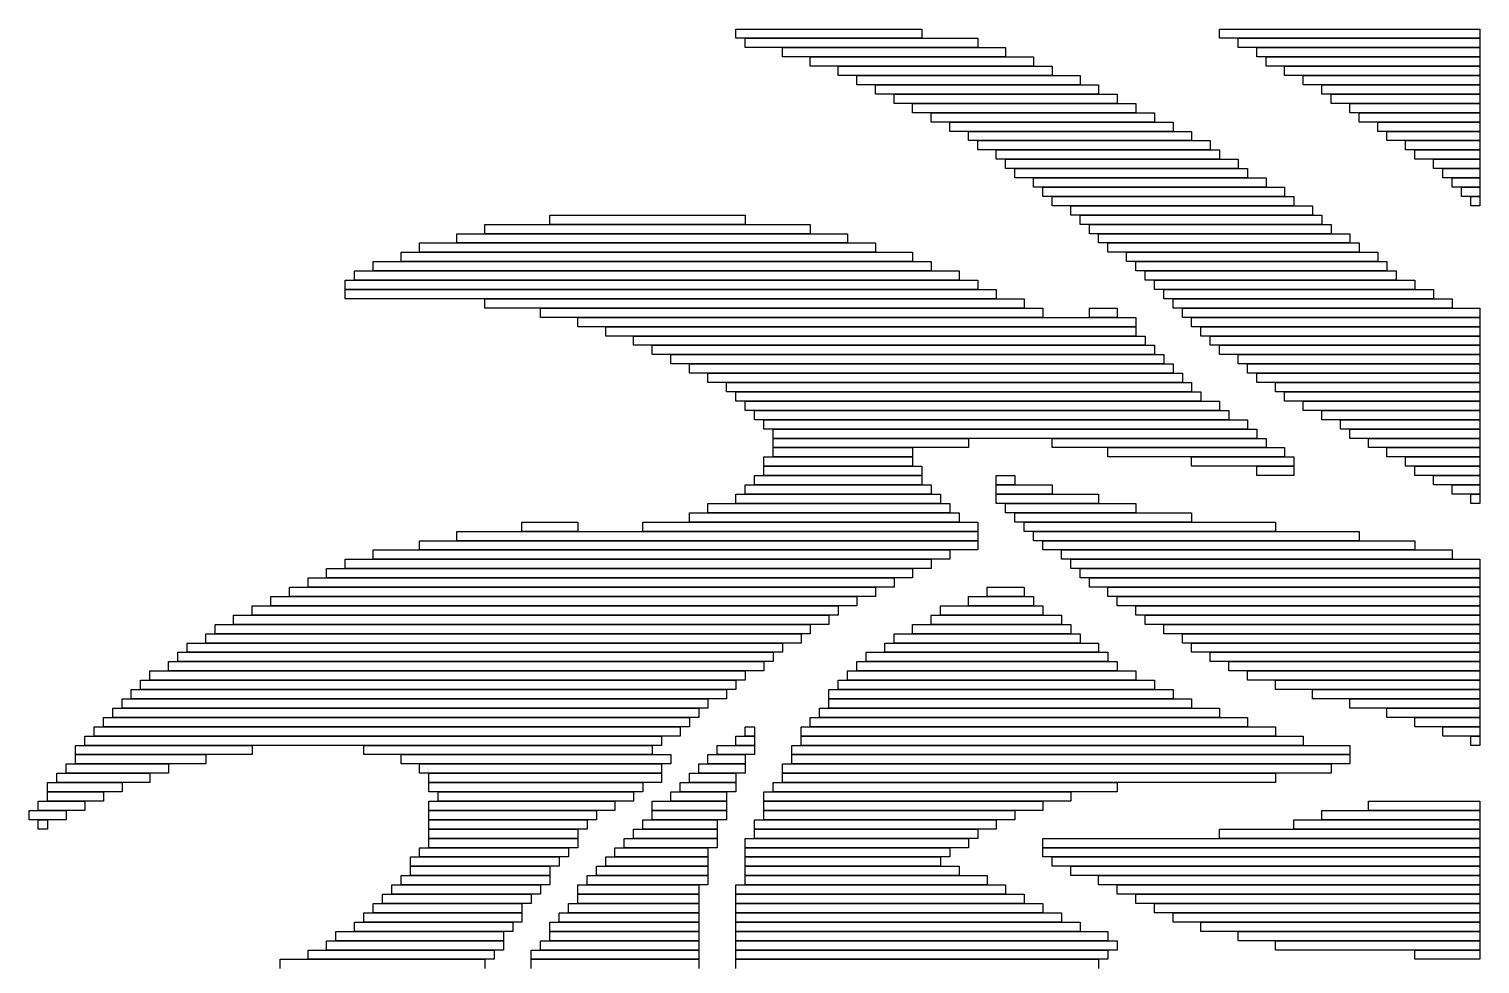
# Model space of a CAD drawing. Extents: x 438 to 605, y 344 to 680.
# Drawn here: x 449 to 605, y 579.5 to 680 of the extents above; entities that cross this region are included whole.
import ezdxf

# ---------------------------------------------------------------- set-up
doc = ezdxf.new("R2010")
doc.units = 0

msp = doc.modelspace()

# ---------------------------------------------------------------- linework, layer by layer
for p, q in [((525, 680), (545, 680)), ((525, 679), (525, 680)), ((545, 679), (525, 679)), ((526, 679), (551, 679)), ((526, 678), (526, 679)), ((545, 680), (545, 679)), ((551, 679), (551, 678)), ((577, 680), (605, 680)), ((577, 679), (577, 680)), ((605, 679), (577, 679)), ((579, 679), (605, 679)), ((579, 678), (579, 679)), ((605, 680), (605, 679)), ((605, 679), (605, 678)), ((551, 678), (526, 678)), ((530, 678), (554, 678)), ((530, 677), (530, 678)), ((554, 678), (554, 677)), ((605, 678), (579, 678)), ((581, 678), (605, 678)), ((581, 677), (581, 678)), ((605, 678), (605, 677)), ((554, 677), (530, 677)), ((533, 677), (557, 677)), ((533, 676), (533, 677)), ((557, 676), (533, 676)), ((536, 676), (559, 676)), ((536, 675), (536, 676)), ((557, 677), (557, 676)), ((559, 676), (559, 675)), ((605, 677), (581, 677)), ((582, 677), (605, 677)), ((582, 676), (582, 677)), ((605, 676), (582, 676)), ((584, 676), (605, 676)), ((584, 675), (584, 676)), ((605, 677), (605, 676)), ((605, 676), (605, 675)), ((559, 675), (536, 675)), ((538, 675), (562, 675)), ((538, 674), (538, 675)), ((562, 674), (538, 674)), ((540, 674), (564, 674)), ((540, 673), (540, 674)), ((562, 675), (562, 674)), ((564, 674), (564, 673)), ((605, 675), (584, 675)), ((586, 675), (605, 675)), ((586, 674), (586, 675)), ((605, 674), (586, 674)), ((588, 674), (605, 674)), ((588, 673), (588, 674)), ((605, 675), (605, 674)), ((605, 674), (605, 673)), ((564, 673), (540, 673)), ((542, 673), (566, 673)), ((542, 672), (542, 673)), ((566, 673), (566, 672)), ((605, 673), (588, 673)), ((589, 673), (605, 673)), ((589, 672), (589, 673)), ((605, 673), (605, 672)), ((566, 672), (542, 672)), ((544, 672), (568, 672)), ((544, 671), (544, 672)), ((568, 671), (544, 671)), ((546, 671), (570, 671)), ((546, 670), (546, 671)), ((568, 672), (568, 671)), ((570, 671), (570, 670)), ((605, 672), (589, 672)), ((591, 672), (605, 672)), ((591, 671), (591, 672)), ((605, 671), (591, 671)), ((592, 671), (605, 671)), ((592, 670), (592, 671)), ((605, 672), (605, 671)), ((605, 671), (605, 670)), ((570, 670), (546, 670)), ((548, 670), (572, 670)), ((548, 669), (548, 670)), ((572, 670), (572, 669)), ((605, 670), (592, 670)), ((594, 670), (605, 670)), ((594, 669), (594, 670)), ((605, 670), (605, 669)), ((572, 669), (548, 669)), ((550, 669), (574, 669)), ((550, 668), (550, 669)), ((574, 668), (550, 668)), ((551, 668), (576, 668)), ((551, 667), (551, 668)), ((574, 669), (574, 668)), ((576, 668), (576, 667)), ((605, 669), (594, 669)), ((595, 669), (605, 669)), ((595, 668), (595, 669)), ((605, 668), (595, 668)), ((597, 668), (605, 668)), ((597, 667), (597, 668)), ((605, 669), (605, 668)), ((605, 668), (605, 667)), ((576, 667), (551, 667)), ((553, 667), (577, 667)), ((553, 666), (553, 667)), ((577, 667), (577, 666)), ((605, 667), (597, 667)), ((598, 667), (605, 667)), ((598, 666), (598, 667)), ((605, 667), (605, 666)), ((577, 666), (553, 666)), ((554, 666), (579, 666)), ((554, 665), (554, 666)), ((579, 665), (554, 665)), ((555, 665), (580, 665)), ((555, 664), (555, 665)), ((579, 666), (579, 665)), ((580, 665), (580, 664)), ((605, 666), (598, 666)), ((600, 666), (605, 666)), ((600, 665), (600, 666)), ((605, 665), (600, 665)), ((601, 665), (605, 665)), ((601, 664), (601, 665)), ((605, 666), (605, 665)), ((605, 665), (605, 664)), ((580, 664), (555, 664)), ((557, 664), (582, 664)), ((557, 663), (557, 664)), ((582, 663), (557, 663)), ((558, 663), (584, 663)), ((558, 662), (558, 663)), ((582, 664), (582, 663)), ((584, 663), (584, 662)), ((605, 664), (601, 664)), ((602, 664), (605, 664)), ((602, 663), (602, 664)), ((605, 663), (602, 663)), ((603, 663), (605, 663)), ((603, 662), (603, 663)), ((605, 664), (605, 663)), ((605, 663), (605, 662)), ((584, 662), (558, 662)), ((559, 662), (585, 662)), ((559, 661), (559, 662)), ((585, 662), (585, 661)), ((605, 662), (603, 662)), ((604, 662), (605, 662)), ((604, 661), (604, 662)), ((605, 662), (605, 661)), ((505, 660), (526, 660)), ((505, 659), (505, 660)), ((526, 660), (526, 659)), ((585, 661), (559, 661)), ((561, 661), (587, 661)), ((561, 660), (561, 661)), ((587, 660), (561, 660)), ((562, 660), (588, 660)), ((562, 659), (562, 660)), ((587, 661), (587, 660)), ((588, 660), (588, 659)), ((605, 661), (604, 661)), ((498, 659), (533, 659)), ((498, 658), (498, 659)), ((526, 659), (505, 659)), ((533, 659), (533, 658)), ((588, 659), (562, 659)), ((563, 659), (589, 659)), ((563, 658), (563, 659)), ((589, 659), (589, 658)), ((491, 657), (540, 657)), ((491, 656), (491, 657)), ((495, 658), (537, 658)), ((495, 657), (495, 658)), ((537, 657), (495, 657)), ((533, 658), (498, 658)), ((537, 658), (537, 657)), ((540, 657), (540, 656)), ((589, 658), (563, 658)), ((564, 658), (591, 658)), ((564, 657), (564, 658)), ((591, 657), (564, 657)), ((565, 657), (592, 657)), ((565, 656), (565, 657)), ((591, 658), (591, 657)), ((592, 657), (592, 656)), ((489, 656), (544, 656)), ((489, 655), (489, 656)), ((540, 656), (491, 656)), ((544, 656), (544, 655)), ((592, 656), (565, 656)), ((567, 656), (594, 656)), ((567, 655), (567, 656)), ((594, 656), (594, 655)), ((484, 654), (549, 654)), ((484, 653), (484, 654)), ((486, 655), (546, 655)), ((486, 654), (486, 655)), ((546, 654), (486, 654)), ((544, 655), (489, 655)), ((546, 655), (546, 654)), ((549, 654), (549, 653)), ((594, 655), (567, 655)), ((568, 655), (595, 655)), ((568, 654), (568, 655)), ((595, 654), (568, 654)), ((569, 654), (596, 654)), ((569, 653), (569, 654)), ((595, 655), (595, 654)), ((596, 654), (596, 653)), ((483, 653), (551, 653)), ((483, 652), (483, 653)), ((549, 653), (484, 653)), ((551, 653), (551, 652)), ((596, 653), (569, 653)), ((570, 653), (598, 653)), ((570, 652), (570, 653)), ((598, 653), (598, 652)), ((551, 652), (483, 652)), ((483, 652), (553, 652)), ((483, 651), (483, 652)), ((553, 651), (483, 651)), ((498, 651), (556, 651)), ((498, 650), (498, 651)), ((553, 652), (553, 651)), ((556, 651), (556, 650)), ((598, 652), (570, 652)), ((571, 652), (600, 652)), ((571, 651), (571, 652)), ((600, 651), (571, 651)), ((572, 651), (602, 651)), ((572, 650), (572, 651)), ((600, 652), (600, 651)), ((602, 651), (602, 650)), ((556, 650), (498, 650)), ((504, 650), (558, 650)), ((504, 649), (504, 650)), ((558, 649), (504, 649)), ((508, 649), (568, 649)), ((508, 648), (508, 649)), ((558, 650), (558, 649)), ((563, 650), (566, 650)), ((563, 649), (563, 650)), ((566, 649), (563, 649)), ((566, 650), (566, 649)), ((568, 649), (568, 648)), ((602, 650), (572, 650)), ((573, 650), (605, 650)), ((573, 649), (573, 650)), ((605, 649), (573, 649)), ((574, 649), (605, 649)), ((574, 648), (574, 649)), ((605, 650), (605, 649)), ((605, 649), (605, 648)), ((568, 648), (508, 648)), ((511, 648), (568, 648)), ((511, 647), (511, 648)), ((568, 648), (568, 647)), ((605, 648), (574, 648)), ((575, 648), (605, 648)), ((575, 647), (575, 648)), ((605, 648), (605, 647)), ((568, 647), (511, 647)), ((514, 647), (569, 647)), ((514, 646), (514, 647)), ((569, 646), (514, 646)), ((516, 646), (570, 646)), ((516, 645), (516, 646)), ((569, 647), (569, 646)), ((570, 646), (570, 645)), ((605, 647), (575, 647)), ((576, 647), (605, 647)), ((576, 646), (576, 647)), ((605, 646), (576, 646)), ((577, 646), (605, 646)), ((577, 645), (577, 646)), ((605, 647), (605, 646)), ((605, 646), (605, 645)), ((570, 645), (516, 645)), ((518, 645), (571, 645)), ((518, 644), (518, 645)), ((571, 645), (571, 644)), ((605, 645), (577, 645)), ((579, 645), (605, 645)), ((579, 644), (579, 645)), ((605, 645), (605, 644)), ((571, 644), (518, 644)), ((520, 644), (572, 644)), ((520, 643), (520, 644)), ((572, 643), (520, 643)), ((522, 643), (573, 643)), ((522, 642), (522, 643)), ((572, 644), (572, 643)), ((573, 643), (573, 642)), ((605, 644), (579, 644)), ((580, 644), (605, 644)), ((580, 643), (580, 644)), ((605, 643), (580, 643)), ((581, 643), (605, 643)), ((581, 642), (581, 643)), ((605, 644), (605, 643)), ((605, 643), (605, 642)), ((573, 642), (522, 642)), ((524, 642), (574, 642)), ((524, 641), (524, 642)), ((574, 642), (574, 641)), ((605, 642), (581, 642)), ((583, 642), (605, 642)), ((583, 641), (583, 642)), ((605, 642), (605, 641)), ((574, 641), (524, 641)), ((525, 641), (575, 641)), ((525, 640), (525, 641)), ((575, 640), (525, 640)), ((526, 640), (577, 640)), ((526, 639), (526, 640)), ((575, 641), (575, 640)), ((577, 640), (577, 639)), ((605, 641), (583, 641)), ((584, 641), (605, 641)), ((584, 640), (584, 641)), ((605, 640), (584, 640)), ((586, 640), (605, 640)), ((586, 639), (586, 640)), ((605, 641), (605, 640)), ((605, 640), (605, 639)), ((577, 639), (526, 639)), ((527, 639), (578, 639)), ((527, 638), (527, 639)), ((578, 639), (578, 638)), ((605, 639), (586, 639)), ((588, 639), (605, 639)), ((588, 638), (588, 639)), ((605, 639), (605, 638)), ((578, 638), (527, 638)), ((528, 638), (580, 638)), ((528, 637), (528, 638)), ((580, 637), (528, 637)), ((529, 637), (581, 637)), ((529, 636), (529, 637)), ((580, 638), (580, 637)), ((581, 637), (581, 636)), ((605, 638), (588, 638)), ((590, 638), (605, 638)), ((590, 637), (590, 638)), ((605, 637), (590, 637)), ((591, 637), (605, 637)), ((591, 636), (591, 637)), ((605, 638), (605, 637)), ((605, 637), (605, 636)), ((581, 636), (529, 636)), ((529, 636), (550, 636)), ((529, 635), (529, 636)), ((550, 635), (529, 635)), ((529, 635), (544, 635)), ((529, 634), (529, 635)), ((544, 635), (544, 634)), ((550, 636), (550, 635)), ((559, 636), (582, 636)), ((559, 635), (559, 636)), ((582, 635), (559, 635)), ((565, 635), (584, 635)), ((565, 634), (565, 635)), ((582, 636), (582, 635)), ((584, 635), (584, 634)), ((605, 636), (591, 636)), ((593, 636), (605, 636)), ((593, 635), (593, 636)), ((605, 635), (593, 635)), ((595, 635), (605, 635)), ((595, 634), (595, 635)), ((605, 636), (605, 635)), ((605, 635), (605, 634)), ((528, 634), (544, 634)), ((528, 633), (528, 634)), ((544, 634), (529, 634)), ((544, 634), (544, 633)), ((584, 634), (565, 634)), ((574, 634), (585, 634)), ((574, 633), (574, 634)), ((585, 634), (585, 633)), ((605, 634), (595, 634)), ((597, 634), (605, 634)), ((597, 633), (597, 634)), ((605, 634), (605, 633)), ((527, 632), (545, 632)), ((527, 631), (527, 632)), ((544, 633), (528, 633)), ((528, 633), (545, 633)), ((528, 632), (528, 633)), ((545, 632), (528, 632)), ((545, 633), (545, 632)), ((545, 632), (545, 631)), ((553, 632), (555, 632)), ((553, 631), (553, 632)), ((555, 632), (555, 631)), ((585, 633), (574, 633)), ((581, 633), (585, 633)), ((581, 632), (581, 633)), ((585, 632), (581, 632)), ((585, 633), (585, 632)), ((605, 633), (597, 633)), ((598, 633), (605, 633)), ((598, 632), (598, 633)), ((605, 632), (598, 632)), ((600, 632), (605, 632)), ((600, 631), (600, 632)), ((605, 633), (605, 632)), ((605, 632), (605, 631)), ((526, 631), (546, 631)), ((526, 630), (526, 631)), ((545, 631), (527, 631)), ((546, 631), (546, 630)), ((555, 631), (553, 631)), ((553, 631), (559, 631)), ((553, 630), (553, 631)), ((559, 631), (559, 630)), ((605, 631), (600, 631)), ((602, 631), (605, 631)), ((602, 630), (602, 631)), ((605, 631), (605, 630)), ((522, 629), (548, 629)), ((522, 628), (522, 629)), ((525, 630), (547, 630)), ((525, 629), (525, 630)), ((547, 629), (525, 629)), ((546, 630), (526, 630)), ((547, 630), (547, 629)), ((548, 629), (548, 628)), ((559, 630), (553, 630)), ((553, 630), (564, 630)), ((553, 629), (553, 630)), ((564, 629), (553, 629)), ((554, 629), (568, 629)), ((554, 628), (554, 629)), ((564, 630), (564, 629)), ((568, 629), (568, 628)), ((605, 630), (602, 630)), ((604, 630), (605, 630)), ((604, 629), (604, 630)), ((605, 629), (604, 629)), ((605, 630), (605, 629)), ((520, 628), (549, 628)), ((520, 627), (520, 628)), ((548, 628), (522, 628)), ((549, 628), (549, 627)), ((568, 628), (554, 628)), ((555, 628), (574, 628)), ((555, 627), (555, 628)), ((574, 628), (574, 627)), ((495, 626), (551, 626)), ((495, 625), (495, 626)), ((502, 627), (508, 627)), ((502, 626), (502, 627)), ((508, 626), (502, 626)), ((508, 627), (508, 626)), ((515, 627), (551, 627)), ((515, 626), (515, 627)), ((551, 626), (515, 626)), ((549, 627), (520, 627)), ((551, 627), (551, 626)), ((551, 626), (551, 625)), ((574, 627), (555, 627)), ((556, 627), (583, 627)), ((556, 626), (556, 627)), ((583, 626), (556, 626)), ((557, 626), (592, 626)), ((557, 625), (557, 626)), ((583, 627), (583, 626)), ((592, 626), (592, 625)), ((486, 624), (548, 624)), ((486, 623), (486, 624)), ((491, 625), (551, 625)), ((491, 624), (491, 625)), ((551, 624), (491, 624)), ((551, 625), (495, 625)), ((548, 624), (548, 623)), ((551, 625), (551, 624)), ((592, 625), (557, 625)), ((558, 625), (598, 625)), ((558, 624), (558, 625)), ((598, 624), (558, 624)), ((560, 624), (602, 624)), ((560, 623), (560, 624)), ((598, 625), (598, 624)), ((602, 624), (602, 623)), ((483, 623), (546, 623)), ((483, 622), (483, 623)), ((548, 623), (486, 623)), ((546, 623), (546, 622)), ((602, 623), (560, 623)), ((561, 623), (605, 623)), ((561, 622), (561, 623)), ((605, 623), (605, 622)), ((479, 621), (542, 621)), ((479, 620), (479, 621)), ((481, 622), (544, 622)), ((481, 621), (481, 622)), ((544, 621), (481, 621)), ((546, 622), (483, 622)), ((542, 621), (542, 620)), ((544, 622), (544, 621)), ((605, 622), (561, 622)), ((562, 622), (605, 622)), ((562, 621), (562, 622)), ((605, 621), (562, 621)), ((563, 621), (605, 621)), ((563, 620), (563, 621)), ((605, 622), (605, 621)), ((605, 621), (605, 620)), ((477, 620), (540, 620)), ((477, 619), (477, 620)), ((542, 620), (479, 620)), ((540, 620), (540, 619)), ((552, 620), (556, 620)), ((552, 619), (552, 620)), ((556, 620), (556, 619)), ((605, 620), (563, 620)), ((565, 620), (605, 620)), ((565, 619), (565, 620)), ((605, 620), (605, 619)), ((473, 618), (536, 618)), ((473, 617), (473, 618)), ((475, 619), (538, 619)), ((475, 618), (475, 619)), ((538, 618), (475, 618)), ((540, 619), (477, 619)), ((536, 618), (536, 617)), ((538, 619), (538, 618)), ((547, 618), (558, 618)), ((547, 617), (547, 618)), ((550, 619), (557, 619)), ((550, 618), (550, 619)), ((557, 618), (550, 618)), ((556, 619), (552, 619)), ((557, 619), (557, 618)), ((558, 618), (558, 617)), ((605, 619), (565, 619)), ((566, 619), (605, 619)), ((566, 618), (566, 619)), ((605, 618), (566, 618)), ((568, 618), (605, 618)), ((568, 617), (568, 618)), ((605, 619), (605, 618)), ((605, 618), (605, 617)), ((471, 617), (535, 617)), ((471, 616), (471, 617)), ((536, 617), (473, 617)), ((535, 617), (535, 616)), ((546, 617), (560, 617)), ((546, 616), (546, 617)), ((558, 617), (547, 617)), ((560, 617), (560, 616)), ((605, 617), (568, 617)), ((569, 617), (605, 617)), ((569, 616), (569, 617)), ((605, 617), (605, 616)), ((468, 615), (532, 615)), ((468, 614), (468, 615)), ((469, 616), (533, 616)), ((469, 615), (469, 616)), ((533, 615), (469, 615)), ((535, 616), (471, 616)), ((532, 615), (532, 614)), ((533, 616), (533, 615)), ((542, 615), (562, 615)), ((542, 614), (542, 615)), ((544, 616), (561, 616)), ((544, 615), (544, 616)), ((561, 615), (544, 615)), ((560, 616), (546, 616)), ((561, 616), (561, 615)), ((562, 615), (562, 614)), ((605, 616), (569, 616)), ((571, 616), (605, 616)), ((571, 615), (571, 616)), ((605, 615), (571, 615)), ((573, 615), (605, 615)), ((573, 614), (573, 615)), ((605, 616), (605, 615)), ((605, 615), (605, 614)), ((466, 614), (530, 614)), ((466, 613), (466, 614)), ((532, 614), (468, 614)), ((530, 614), (530, 613)), ((541, 614), (564, 614)), ((541, 613), (541, 614)), ((562, 614), (542, 614)), ((564, 614), (564, 613)), ((605, 614), (573, 614)), ((574, 614), (605, 614)), ((574, 613), (574, 614)), ((605, 614), (605, 613)), ((464, 612), (528, 612)), ((464, 611), (464, 612)), ((465, 613), (529, 613)), ((465, 612), (465, 613)), ((529, 612), (465, 612)), ((530, 613), (466, 613)), ((528, 612), (528, 611)), ((529, 613), (529, 612)), ((538, 612), (566, 612)), ((538, 611), (538, 612)), ((539, 613), (565, 613)), ((539, 612), (539, 613)), ((565, 612), (539, 612)), ((564, 613), (541, 613)), ((565, 613), (565, 612)), ((566, 612), (566, 611)), ((605, 613), (574, 613)), ((576, 613), (605, 613)), ((576, 612), (576, 613)), ((605, 612), (576, 612)), ((578, 612), (605, 612)), ((578, 611), (578, 612)), ((605, 613), (605, 612)), ((605, 612), (605, 611)), ((461, 610), (525, 610)), ((461, 609), (461, 610)), ((462, 611), (526, 611)), ((462, 610), (462, 611)), ((526, 610), (462, 610)), ((528, 611), (464, 611)), ((525, 610), (525, 609)), ((526, 611), (526, 610)), ((536, 610), (570, 610)), ((536, 609), (536, 610)), ((537, 611), (568, 611)), ((537, 610), (537, 611)), ((568, 610), (537, 610)), ((566, 611), (538, 611)), ((568, 611), (568, 610)), ((570, 610), (570, 609)), ((605, 611), (578, 611)), ((580, 611), (605, 611)), ((580, 610), (580, 611)), ((605, 610), (580, 610)), ((583, 610), (605, 610)), ((583, 609), (583, 610)), ((605, 611), (605, 610)), ((605, 610), (605, 609)), ((460, 609), (524, 609)), ((460, 608), (460, 609)), ((525, 609), (461, 609)), ((524, 609), (524, 608)), ((535, 609), (572, 609)), ((535, 608), (535, 609)), ((570, 609), (536, 609)), ((572, 609), (572, 608)), ((605, 609), (583, 609)), ((587, 609), (605, 609)), ((587, 608), (587, 609)), ((605, 609), (605, 608)), ((458, 607), (521, 607)), ((458, 606), (458, 607)), ((459, 608), (522, 608)), ((459, 607), (459, 608)), ((522, 607), (459, 607)), ((524, 608), (460, 608)), ((521, 607), (521, 606)), ((522, 608), (522, 607)), ((534, 607), (577, 607)), ((534, 606), (534, 607)), ((572, 608), (535, 608)), ((535, 608), (574, 608)), ((535, 607), (535, 608)), ((574, 607), (535, 607)), ((574, 608), (574, 607)), ((577, 607), (577, 606)), ((605, 608), (587, 608)), ((591, 608), (605, 608)), ((591, 607), (591, 608)), ((605, 607), (591, 607)), ((595, 607), (605, 607)), ((595, 606), (595, 607)), ((605, 608), (605, 607)), ((605, 607), (605, 606)), ((457, 606), (520, 606)), ((457, 605), (457, 606)), ((521, 606), (458, 606)), ((520, 606), (520, 605)), ((533, 606), (580, 606)), ((533, 605), (533, 606)), ((577, 606), (534, 606)), ((580, 606), (580, 605)), ((605, 606), (595, 606)), ((598, 606), (605, 606)), ((598, 605), (598, 606)), ((605, 606), (605, 605)), ((455, 604), (517, 604)), ((455, 603), (455, 604)), ((456, 605), (519, 605)), ((456, 604), (456, 605)), ((519, 604), (456, 604)), ((520, 605), (457, 605)), ((517, 604), (517, 603)), ((519, 605), (519, 604)), ((525, 604), (527, 604)), ((525, 603), (525, 604)), ((526, 605), (527, 605)), ((526, 604), (526, 605)), ((527, 604), (526, 604)), ((527, 605), (527, 604)), ((527, 604), (527, 603)), ((532, 605), (583, 605)), ((532, 604), (532, 605)), ((583, 604), (532, 604)), ((532, 604), (586, 604)), ((532, 603), (532, 604)), ((580, 605), (533, 605)), ((583, 605), (583, 604)), ((586, 604), (586, 603)), ((605, 605), (598, 605)), ((601, 605), (605, 605)), ((601, 604), (601, 605)), ((605, 604), (601, 604)), ((604, 604), (605, 604)), ((604, 603), (604, 604)), ((605, 605), (605, 604)), ((605, 604), (605, 603)), ((454, 603), (473, 603)), ((454, 602), (454, 603)), ((517, 603), (455, 603)), ((473, 603), (473, 602)), ((485, 603), (516, 603)), ((485, 602), (485, 603)), ((516, 603), (516, 602)), ((523, 603), (527, 603)), ((523, 602), (523, 603)), ((527, 603), (525, 603)), ((527, 603), (527, 602)), ((531, 603), (591, 603)), ((531, 602), (531, 603)), ((586, 603), (532, 603)), ((591, 603), (591, 602)), ((605, 603), (604, 603)), ((453, 601), (464, 601)), ((453, 600), (453, 601)), ((473, 602), (454, 602)), ((454, 602), (468, 602)), ((454, 601), (454, 602)), ((468, 601), (454, 601)), ((464, 601), (464, 600)), ((468, 602), (468, 601)), ((516, 602), (485, 602)), ((489, 602), (518, 602)), ((489, 601), (489, 602)), ((518, 601), (489, 601)), ((491, 601), (517, 601)), ((491, 600), (491, 601)), ((517, 601), (517, 600)), ((518, 602), (518, 601)), ((521, 601), (526, 601)), ((521, 600), (521, 601)), ((522, 602), (526, 602)), ((522, 601), (522, 602)), ((526, 601), (522, 601)), ((527, 602), (523, 602)), ((526, 602), (526, 601)), ((526, 601), (526, 600)), ((530, 601), (589, 601)), ((530, 600), (530, 601)), ((591, 602), (531, 602)), ((531, 602), (591, 602)), ((531, 601), (531, 602)), ((591, 601), (531, 601)), ((589, 601), (589, 600)), ((591, 602), (591, 601)), ((452, 600), (462, 600)), ((452, 599), (452, 600)), ((464, 600), (453, 600)), ((462, 600), (462, 599)), ((517, 600), (491, 600)), ((492, 600), (517, 600)), ((492, 599), (492, 600)), ((517, 600), (517, 599)), ((520, 600), (525, 600)), ((520, 599), (520, 600)), ((526, 600), (521, 600)), ((525, 600), (525, 599)), ((589, 600), (530, 600)), ((530, 600), (583, 600)), ((530, 599), (530, 600)), ((583, 600), (583, 599)), ((451, 599), (459, 599)), ((451, 598), (451, 599)), ((459, 598), (451, 598)), ((451, 598), (457, 598)), ((451, 597), (451, 598)), ((462, 599), (452, 599)), ((457, 598), (457, 597)), ((459, 599), (459, 598)), ((517, 599), (492, 599)), ((492, 599), (515, 599)), ((492, 598), (492, 599)), ((515, 598), (492, 598)), ((493, 598), (514, 598)), ((493, 597), (493, 598)), ((514, 598), (514, 597)), ((515, 599), (515, 598)), ((518, 598), (524, 598)), ((518, 597), (518, 598)), ((519, 599), (525, 599)), ((519, 598), (519, 599)), ((525, 598), (519, 598)), ((525, 599), (520, 599)), ((524, 598), (524, 597)), ((525, 599), (525, 598)), ((528, 598), (561, 598)), ((528, 597), (528, 598)), ((529, 599), (566, 599)), ((529, 598), (529, 599)), ((566, 598), (529, 598)), ((583, 599), (530, 599)), ((561, 598), (561, 597)), ((566, 599), (566, 598)), ((449, 596), (453, 596)), ((449, 595), (449, 596)), ((450, 597), (455, 597)), ((450, 596), (450, 597)), ((455, 596), (450, 596)), ((457, 597), (451, 597)), ((453, 596), (453, 595)), ((455, 597), (455, 596)), ((492, 597), (512, 597)), ((492, 596), (492, 597)), ((512, 596), (492, 596)), ((492, 596), (510, 596)), ((492, 595), (492, 596)), ((514, 597), (493, 597)), ((510, 596), (510, 595)), ((512, 597), (512, 596)), ((516, 597), (524, 597)), ((516, 596), (516, 597)), ((524, 596), (516, 596)), ((516, 596), (524, 596)), ((516, 595), (516, 596)), ((524, 597), (518, 597)), ((524, 597), (524, 596)), ((524, 596), (524, 595)), ((561, 597), (528, 597)), ((528, 597), (558, 597)), ((528, 596), (528, 597)), ((558, 596), (528, 596)), ((528, 596), (555, 596)), ((528, 595), (528, 596)), ((555, 596), (555, 595)), ((558, 597), (558, 596)), ((588, 596), (605, 596)), ((588, 595), (588, 596)), ((593, 597), (605, 597)), ((593, 596), (593, 597)), ((605, 596), (593, 596)), ((605, 597), (605, 596)), ((605, 596), (605, 595)), ((453, 595), (449, 595)), ((450, 595), (451, 595)), ((450, 594), (450, 595)), ((451, 595), (451, 594)), ((510, 595), (492, 595)), ((492, 595), (509, 595)), ((492, 594), (492, 595)), ((509, 595), (509, 594)), ((515, 595), (523, 595)), ((515, 594), (515, 595)), ((524, 595), (516, 595)), ((523, 595), (523, 594)), ((527, 595), (553, 595)), ((527, 594), (527, 595)), ((555, 595), (528, 595)), ((553, 595), (553, 594)), ((585, 595), (605, 595)), ((585, 594), (585, 595)), ((605, 595), (588, 595)), ((605, 595), (605, 594)), ((451, 594), (450, 594)), ((509, 594), (492, 594)), ((492, 594), (508, 594)), ((492, 593), (492, 594)), ((508, 593), (492, 593)), ((492, 593), (508, 593)), ((492, 592), (492, 593)), ((508, 594), (508, 593)), ((508, 593), (508, 592)), ((513, 593), (523, 593)), ((513, 592), (513, 593)), ((514, 594), (523, 594)), ((514, 593), (514, 594)), ((523, 593), (514, 593)), ((523, 594), (515, 594)), ((523, 594), (523, 593)), ((523, 593), (523, 592)), ((526, 593), (550, 593)), ((526, 592), (526, 593)), ((553, 594), (527, 594)), ((527, 594), (551, 594)), ((527, 593), (527, 594)), ((551, 593), (527, 593)), ((550, 593), (550, 592)), ((551, 594), (551, 593)), ((558, 593), (605, 593)), ((558, 592), (558, 593)), ((577, 594), (605, 594)), ((577, 593), (577, 594)), ((605, 593), (577, 593)), ((605, 594), (585, 594)), ((605, 594), (605, 593)), ((605, 593), (605, 592)), ((491, 592), (507, 592)), ((491, 591), (491, 592)), ((508, 592), (492, 592)), ((507, 592), (507, 591)), ((512, 592), (522, 592)), ((512, 591), (512, 592)), ((523, 592), (513, 592)), ((522, 592), (522, 591)), ((550, 592), (526, 592)), ((526, 592), (548, 592)), ((526, 591), (526, 592)), ((548, 592), (548, 591)), ((605, 592), (558, 592)), ((558, 592), (605, 592)), ((558, 591), (558, 592)), ((605, 592), (605, 591)), ((490, 591), (506, 591)), ((490, 590), (490, 591)), ((506, 590), (490, 590)), ((490, 590), (505, 590)), ((490, 589), (490, 590)), ((507, 591), (491, 591)), ((505, 590), (505, 589)), ((506, 591), (506, 590)), ((510, 590), (522, 590)), ((510, 589), (510, 590)), ((511, 591), (522, 591)), ((511, 590), (511, 591)), ((522, 590), (511, 590)), ((522, 591), (512, 591)), ((522, 591), (522, 590)), ((522, 590), (522, 589)), ((548, 591), (526, 591)), ((526, 591), (547, 591)), ((526, 590), (526, 591)), ((547, 590), (526, 590)), ((526, 590), (549, 590)), ((526, 589), (526, 590)), ((547, 591), (547, 590)), ((549, 590), (549, 589)), ((605, 591), (558, 591)), ((559, 591), (605, 591)), ((559, 590), (559, 591)), ((605, 590), (559, 590)), ((561, 590), (605, 590)), ((561, 589), (561, 590)), ((605, 591), (605, 590)), ((605, 590), (605, 589)), ((489, 589), (505, 589)), ((489, 588), (489, 589)), ((505, 589), (490, 589)), ((505, 589), (505, 588)), ((509, 589), (522, 589)), ((509, 588), (509, 589)), ((522, 589), (510, 589)), ((522, 589), (522, 588)), ((549, 589), (526, 589)), ((526, 589), (552, 589)), ((526, 588), (526, 589)), ((552, 589), (552, 588)), ((605, 589), (561, 589)), ((564, 589), (605, 589)), ((564, 588), (564, 589)), ((605, 589), (605, 588)), ((487, 587), (503, 587)), ((487, 586), (487, 587)), ((488, 588), (504, 588)), ((488, 587), (488, 588)), ((504, 587), (488, 587)), ((505, 588), (489, 588)), ((503, 587), (503, 586)), ((504, 588), (504, 587)), ((508, 588), (521, 588)), ((508, 587), (508, 588)), ((521, 587), (508, 587)), ((508, 587), (521, 587)), ((508, 586), (508, 587)), ((522, 588), (509, 588)), ((521, 588), (521, 587)), ((521, 587), (521, 586)), ((525, 588), (554, 588)), ((525, 587), (525, 588)), ((554, 587), (525, 587)), ((525, 587), (556, 587)), ((525, 586), (525, 587)), ((552, 588), (526, 588)), ((554, 588), (554, 587)), ((556, 587), (556, 586)), ((605, 588), (564, 588)), ((566, 588), (605, 588)), ((566, 587), (566, 588)), ((605, 587), (566, 587)), ((568, 587), (605, 587)), ((568, 586), (568, 587)), ((605, 588), (605, 587)), ((605, 587), (605, 586)), ((485, 585), (502, 585)), ((485, 584), (485, 585)), ((486, 586), (502, 586)), ((486, 585), (486, 586)), ((502, 585), (486, 585)), ((503, 586), (487, 586)), ((502, 586), (502, 585)), ((502, 585), (502, 584)), ((506, 585), (521, 585)), ((506, 584), (506, 585)), ((507, 586), (521, 586)), ((507, 585), (507, 586)), ((521, 585), (507, 585)), ((521, 586), (508, 586)), ((521, 586), (521, 585)), ((521, 585), (521, 584)), ((556, 586), (525, 586)), ((525, 586), (558, 586)), ((525, 585), (525, 586)), ((558, 585), (525, 585)), ((525, 585), (560, 585)), ((525, 584), (525, 585)), ((558, 586), (558, 585)), ((560, 585), (560, 584)), ((605, 586), (568, 586)), ((570, 586), (605, 586)), ((570, 585), (570, 586)), ((605, 585), (570, 585)), ((572, 585), (605, 585)), ((572, 584), (572, 585)), ((605, 586), (605, 585)), ((605, 585), (605, 584)), ((484, 584), (501, 584)), ((484, 583), (484, 584)), ((502, 584), (485, 584)), ((501, 584), (501, 583)), ((505, 584), (521, 584)), ((505, 583), (505, 584)), ((521, 584), (506, 584)), ((521, 584), (521, 583)), ((560, 584), (525, 584)), ((525, 584), (562, 584)), ((525, 583), (525, 584)), ((562, 584), (562, 583)), ((605, 584), (572, 584)), ((575, 584), (605, 584)), ((575, 583), (575, 584)), ((605, 584), (605, 583)), ((481, 582), (500, 582)), ((481, 581), (481, 582)), ((482, 583), (500, 583)), ((482, 582), (482, 583)), ((500, 582), (482, 582)), ((501, 583), (484, 583)), ((500, 583), (500, 582)), ((500, 582), (500, 581)), ((504, 582), (521, 582)), ((504, 581), (504, 582)), ((521, 583), (505, 583)), ((505, 583), (521, 583)), ((505, 582), (505, 583)), ((521, 582), (505, 582)), ((521, 583), (521, 582)), ((521, 582), (521, 581)), ((562, 583), (525, 583)), ((525, 583), (565, 583)), ((525, 582), (525, 583)), ((565, 582), (525, 582)), ((525, 582), (566, 582)), ((525, 581), (525, 582)), ((565, 583), (565, 582)), ((566, 582), (566, 581)), ((605, 583), (575, 583)), ((579, 583), (605, 583)), ((579, 582), (579, 583)), ((605, 582), (579, 582)), ((583, 582), (605, 582)), ((583, 581), (583, 582)), ((605, 583), (605, 582)), ((605, 582), (605, 581)), ((479, 581), (499, 581)), ((479, 580), (479, 581)), ((500, 581), (481, 581)), ((499, 581), (499, 580)), ((503, 581), (521, 581)), ((503, 580), (503, 581)), ((521, 581), (504, 581)), ((521, 581), (521, 580)), ((566, 581), (525, 581)), ((525, 581), (565, 581)), ((525, 580), (525, 581)), ((565, 581), (565, 580)), ((605, 581), (583, 581)), ((598, 581), (605, 581)), ((598, 580), (598, 581)), ((605, 581), (605, 580)), ((476, 580), (498, 580)), ((476, 579), (476, 580)), ((499, 580), (479, 580)), ((498, 580), (498, 579)), ((521, 580), (503, 580)), ((503, 580), (521, 580)), ((503, 579), (503, 580)), ((521, 580), (521, 579)), ((565, 580), (525, 580)), ((525, 580), (564, 580)), ((525, 579), (525, 580)), ((564, 580), (564, 579)), ((605, 580), (598, 580))]:
    msp.add_line(p, q)

doc.saveas('drawing.dxf')
